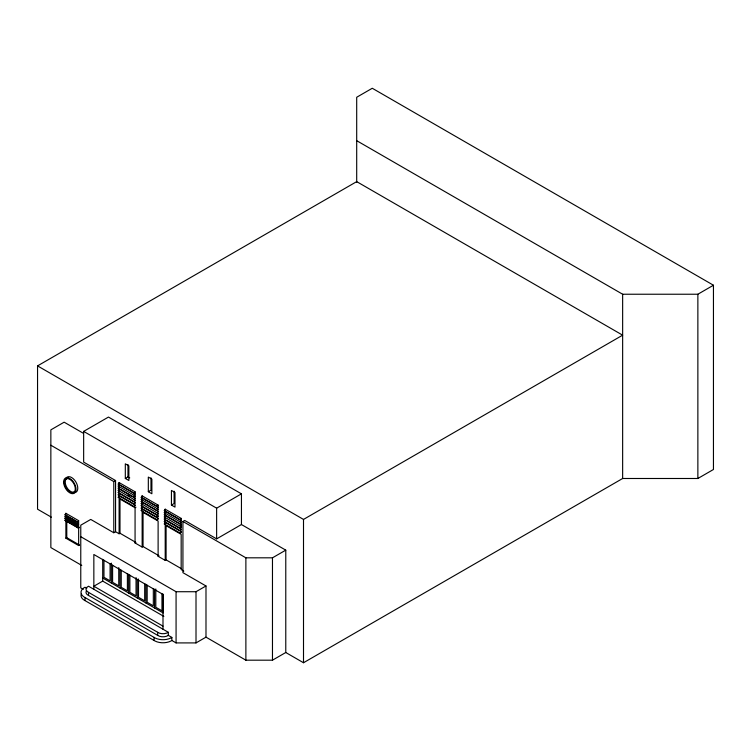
<?xml version="1.0" encoding="UTF-8"?>
<svg xmlns="http://www.w3.org/2000/svg" width="751" height="751" viewBox="0 0 751 751"><rect width="100%" height="100%" fill="white"/><g stroke="black" fill="none" stroke-linecap="round" stroke-linejoin="round"><path stroke-width="1.13" d="M64.999 514.857L65.881 513.318L78.648 520.687L78.648 521.71L77.766 522.227L64.999 514.857L65.881 514.341L65.881 513.318M64.999 516.838L65.881 515.308L78.648 522.677L78.648 523.7L77.766 524.207L64.999 516.838L65.881 516.331L65.881 515.308M64.999 518.584L65.881 517.054L78.648 524.423L78.648 525.447L77.766 525.953L64.999 518.584L65.881 518.077M64.999 520.405L65.881 518.875L78.648 526.244L78.648 527.268L77.766 527.775L64.999 520.405L65.881 519.899M77.766 522.227L78.648 520.687M77.766 524.207L78.648 522.677M77.766 525.953L78.648 524.423M77.766 527.775L78.648 526.244M118.226 484.113L119.109 482.583L135.067 491.792L135.067 492.816L134.176 493.332L118.226 484.113L119.109 483.606L119.109 482.583M118.226 488.178L119.109 487.671L119.109 486.648L118.226 488.178L134.176 497.397L135.067 496.88L135.067 495.857L118.226 486.094L119.109 484.564L135.067 493.773L135.067 494.796L134.176 495.313L135.067 493.773M119.109 490.929L118.226 492.468L134.176 501.677L135.067 501.17L135.067 500.147L118.226 490.365L119.109 488.826L135.067 498.035L135.067 499.058L134.176 499.575L135.067 498.035M118.226 494.862L119.109 493.332L135.067 502.541L135.067 503.564L134.176 504.081L118.226 494.862L119.109 494.355M118.226 497.34L119.109 495.81L135.067 505.019L135.067 506.043L134.176 506.559L118.226 497.34L119.109 496.833L119.109 495.81M134.176 493.332L135.067 491.792M134.176 497.397L135.067 495.857M134.176 501.677L135.067 500.147M134.176 504.081L135.067 502.541M134.176 506.559L135.067 505.019M141.226 497.397L142.108 495.857L158.114 505.104L158.067 506.099L157.184 506.606L141.226 497.397L142.155 496.909L142.108 495.857M141.226 501.461L142.108 500.945L142.108 499.922L141.226 501.461L157.184 510.671L158.067 510.164L158.067 509.14L141.226 499.377L142.108 497.838L158.067 507.056L158.067 508.08L157.184 508.587L158.067 507.056M141.226 505.752L142.108 505.235L142.108 504.212L141.226 505.752L157.184 514.961L158.067 514.444L158.067 513.421L141.226 503.639L142.108 502.109L158.067 511.318L158.067 512.342L157.184 512.858L158.067 511.318M141.226 508.145L142.108 506.606L158.067 515.824L158.067 516.848L157.184 517.355L141.226 508.145L142.155 507.657L142.108 506.606M141.226 510.624L142.108 509.084L158.067 518.303L158.067 519.326L157.184 519.833L141.226 510.624L142.155 510.136L142.108 509.084M157.184 506.606L158.067 505.076M157.184 510.671L158.067 509.14M157.184 514.961L158.067 513.421M157.184 517.355L158.067 515.824M157.184 519.833L158.067 518.303M164.3 510.718L165.192 509.187L181.169 518.406L181.141 519.42L180.259 519.927L164.3 510.718L165.211 510.22L165.192 509.187M164.3 514.782L165.192 514.275L165.192 513.252L164.3 514.782L180.259 524.001L181.141 523.485L181.141 522.461L164.3 512.698L165.192 511.168L181.141 520.377L181.141 521.401L180.259 521.917L181.141 520.377M164.3 519.072L165.192 518.556L165.192 517.533L164.3 519.072L180.259 528.282L181.141 527.775L181.141 526.751L164.3 516.96L165.192 515.43L181.141 524.639L181.141 525.662L180.259 526.179L181.141 524.639M164.3 521.466L165.192 519.936L181.141 529.145L181.141 530.168L180.259 530.685L164.3 521.466L165.192 520.959L165.192 519.936M164.3 523.945L165.192 522.414L181.141 531.624L181.141 532.647L180.259 533.163L164.3 523.945L165.192 523.438L165.192 522.414M180.259 519.927L181.141 518.397M180.259 524.001L181.141 522.461M180.259 528.282L181.141 526.751M180.259 530.685L181.141 529.145M180.259 533.163L181.141 531.624M86.675 590.671A6.9 3.98 0 0 0 88.524 595.44L157.672 635.365A6.9 3.98 0 0 0 168.308 635.365L171.857 637.411L170.984 637.937A11.922 6.881 0 0 1 155.006 637.937L84.065 596.979A11.922 6.881 0 0 1 84.065 587.751L84.976 587.244L86.75 588.277M171.857 637.411L171.857 640.481L170.984 641.007A11.922 6.881 0 0 1 155.006 641.007L84.065 600.049A11.922 6.881 0 0 1 81.502 593.45M37.55 365.887L356.697 181.629L622.645 335.171L303.507 519.429L37.55 365.887L37.55 509.197L51.34 517.157M119.109 533.764L119.109 498.523L135.067 507.732L135.067 542.973L135.95 542.466L119.991 533.248L119.109 533.764L115.56 531.717L115.56 480.537L83.652 462.109L83.652 431.393L108.473 417.068L241.446 493.839L241.446 524.545L285.774 550.145L285.774 652.506L303.507 662.739L622.645 478.49L697.867 478.49L713.45 469.488L713.45 285.23L372.271 88.261L356.697 97.254L356.697 182.38M50.852 445.221L113.786 481.56L115.56 480.537M125.314 478.434L128.862 480.48L128.862 465.864L125.314 463.818L125.314 478.434L127.97 476.894L129.745 477.918M118.226 486.094L119.109 485.587M118.226 490.365L119.109 489.849M118.226 492.468L119.109 491.952M65.881 538.185L66.773 537.678L79.54 545.048L78.648 545.555L65.881 538.185L65.881 520.584L78.648 527.953L79.54 527.437M148.322 491.708L151.871 493.764L151.871 479.147L148.322 477.092L148.322 491.708L150.979 490.178L150.979 477.805M141.226 499.377L142.155 498.889L142.108 497.838M141.226 503.639L142.155 503.161L142.108 502.109M135.067 507.732L135.95 507.225M83.295 589.347L80.77 587.892L80.77 525.193L90.74 519.429L113.786 532.741L115.56 531.717M171.435 505.057L174.983 507.103L174.983 492.487L171.435 490.441L171.435 505.057L174.091 503.517L174.091 491.154M164.3 512.698L165.192 512.191L165.192 511.168M164.3 516.96L165.192 516.453L165.192 515.43M285.774 652.506L272.472 660.185L245.877 660.185L205.99 637.148L205.99 585.968L182.934 572.666L182.934 521.476L184.708 520.452L216.626 538.88L241.446 524.545M142.155 547.066L143.047 546.559L159.005 555.768L158.114 556.284L158.114 521.044L142.155 511.825L142.155 547.066L135.067 542.973M83.652 431.393L216.626 508.174L241.446 493.839M163.84 616.402L102.709 581.105L93.847 586.221L162.995 626.146M158.114 556.284L165.211 560.377L166.093 559.87L181.057 568.507M356.697 140.681L622.645 294.232L697.867 294.232L713.45 285.23M80.77 536.702L176.072 591.722L196.011 591.722L205.99 585.968M182.934 521.476L245.877 557.815L272.472 557.815L285.774 550.145M171.857 640.481L176.072 642.912L196.011 642.912L205.99 637.148M83.286 433.233L64.145 422.184L50.852 429.863L50.852 547.582L81.765 565.437M128.083 495.031L130.083 496.186M183.826 571.126L181.169 569.587L181.169 534.346L165.211 525.137L165.211 560.377M102.709 578.035L163.211 612.966L163.211 594.248M168.308 635.365L168.308 632.286L88.524 586.221A6.9 3.98 0 0 0 88.524 592.37L88.524 595.44M88.524 592.37L157.672 632.286A6.9 3.98 0 0 0 168.308 632.286M697.867 294.232L697.867 478.49M622.645 294.232L622.645 478.49M303.507 519.429L303.507 662.739M272.472 557.815L272.472 660.185M245.877 557.815L245.877 660.185M216.626 508.174L216.626 538.88M196.011 591.722L196.011 642.912M176.072 591.722L176.072 642.912M166.093 525.766L166.093 559.87M162.995 629.216L162.995 594.417L93.847 554.491L93.847 589.3M161.972 593.684L161.972 610.816L155.814 607.259L155.814 588.991M157.672 632.286L157.672 635.365M154.565 589.263L154.565 607.981M154.086 637.383L154.086 640.453M153.326 588.7L153.326 605.832L147.168 602.274L147.168 585.142M145.929 584.269L145.929 602.987M144.69 583.705L144.69 600.838L138.522 597.28L138.522 579.002M143.047 511.318L143.047 546.559M137.283 579.274L137.283 597.993M136.044 577.575L136.044 595.843L129.876 592.295L129.876 575.153M128.637 574.29L128.637 593.008M127.97 464.531L127.97 476.894M127.398 573.726L127.398 590.859L121.24 587.301L121.24 570.169M119.991 498.007L119.991 533.248M119.991 569.296L119.991 588.014M118.752 567.596L118.752 585.864L112.594 582.307L112.594 565.174M113.786 481.56L113.786 532.741M111.355 563.137L111.355 583.029M110.097 563.748L110.097 580.861L103.957 577.312L103.957 560.199M102.709 559.317L102.709 581.105M85.013 597.505L85.013 600.575M78.648 527.953L78.648 545.555M66.773 521.166L66.773 537.678M66.21 477.965A8.777 5.069 60 0 1 75.973 482.123A8.777 5.069 60 0 1 74.687 492.647M74.584 491.896A7.773 4.487 60 0 1 66.341 486.507A7.773 4.487 60 0 1 67.947 478.077M64.314 482.499A7.773 4.487 60 0 0 72.556 492.759A7.773 4.487 60 0 0 72.556 481.767A7.773 4.487 60 0 0 64.314 482.499M63.61 482.095A8.777 5.069 60 0 0 72.913 493.67A8.777 5.069 60 0 0 72.913 481.26A8.777 5.069 60 0 0 63.61 482.095"/></g></svg>
